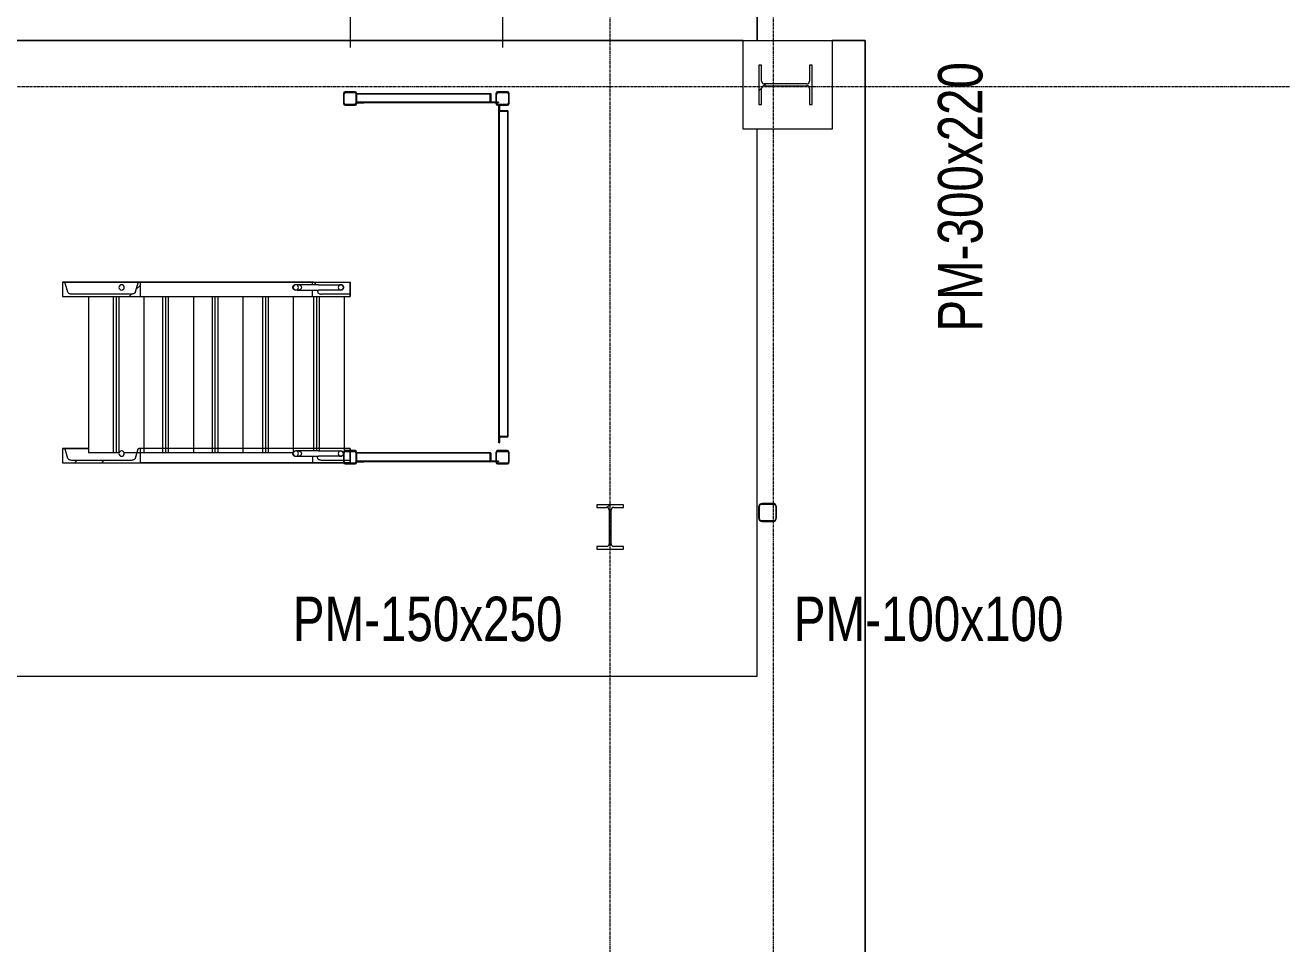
# Model space of a CAD drawing. Header units: centimetres. Extents: x -13763 to -5005, y -754 to 6606.
# Drawn here: x -12877 to -12170, y 5206 to 5723 of the extents above; entities that cross this region are included whole.
import ezdxf

# ---------------------------------------------------------------- set-up
doc = ezdxf.new("R2010")
doc.units = ezdxf.units.CM
doc.linetypes.add('_Overhead', pattern=[0.47625, 0.3175, -0.15875])
doc.linetypes.add('Grid Line', pattern=[2.2225, 1.27, -0.3175, 0.3175, -0.3175])
for name, color, linetype, lineweight in [('A-ANNO-DIMS', 7, 'Continuous', 9), ('A-ANNO-DIMS-125', 7, 'Continuous', 9), ('A-FLOR', 7, 'Continuous', 9), ('A-FLOR-HRAL', 7, 'Continuous', 9), ('S-BEAM', 7, 'Continuous', 9), ('S-COLS', 7, 'Continuous', 9), ('S-COLS-IDEN', 7, 'Continuous', 9), ('S-GRID', 7, 'Continuous', 9)]:
    doc.layers.add(name, color=color, linetype=linetype, lineweight=lineweight)
doc.styles.add('Century Gothic', font='GOTHIC.TTF', dxfattribs={"width": 0.8, "height": 25})
doc.styles.add('Century Gothic_1', font='GOTHIC.TTF', dxfattribs={"height": 18.75})
doc.dimstyles.new('FCA_N_Cotas_E100_1', dxfattribs={"dimscale": 30.48, "dimtxt": 19.578155, "dimasz": 0.615157, "dimexe": 0.82021, "dimexo": 0.82021, "dimgap": 0.04101, "dimtad": 1, "dimlfac": 0.01, "dimrnd": 0.01, "dimzin": 0, "dimdsep": 46, "dimtxsty": 'Century Gothic_1', "dimblk1": 'OBLIQUE', "dimblk2": 'OBLIQUE', "dimsah": 1, "dimcen": 0.09, "dimdle": 0.82021, "dimadec": 3, "dimazin": 2, "dimtfac": 1, "dimtdec": 4, "dimtix": 1, "dimtmove": 0, "dimatfit": 3, "dimfxl": 1, "dimtvp": 1, "dimtolj": 1, "dimtzin": 0, "dimarcsym": 2})
pattern_1 = [(45, (-2966.13, -732.49), (-31.4309, 31.4309), []), (45, (-2966.13, -684.864), (-31.4309, 31.4309), [])]

# ---------------------------------------------------------------- blocks, each defined once
blk = doc.blocks.new('UC-Perfil universal-Pilar - 300 x 220-1638454-N01 - Planta - Detalle planta 02')
at = {"layer": 'S-COLS'}
h = blk.add_hatch(dxfattribs=at)
h.set_pattern_fill('FP_7', color=256, style=0, pattern_type=2)
h.set_pattern_definition([(315, (-6421.92, -9483.37), (31.4309, 31.4309), []), (315, (-6374.295, -9483.37), (31.4309, 31.4309), [])])
h.paths.add_polyline_path([(-11, 15), (-11, 13.46), (-2.02, 13.46), (-0.94, 13.01), (-0.5, 11.94), (-0.5, -11.94), (-0.94, -13.01), (-2.02, -13.46), (-11, -13.46), (-11, -15), (11, -15), (11, -13.46), (2.01, -13.46), (0.94, -13.01), (0.49, -11.94), (0.49, 11.94), (0.94, 13.01), (2.01, 13.46), (11, 13.46), (11, 15)])
at = {"layer": 'S-COLS', "lineweight": 18}
for p, q in [((11, 15), (-11, 15)), ((-11, 15), (-11, 13.46)), ((11, 13.46), (11, 15)), ((-11, 13.46), (-2.02, 13.46)), ((-0.5, 11.94), (-0.5, -11.94)), ((0.49, -11.94), (0.49, 11.94)), ((2.01, 13.46), (11, 13.46)), ((-2.02, -13.46), (-11, -13.46)), ((-11, -13.46), (-11, -15)), ((11, -13.46), (2.01, -13.46)), ((11, -15), (11, -13.46)), ((-11, -15), (11, -15))]:
    blk.add_line(p, q, dxfattribs=at)
for centre, start, end in [((-2.02, 11.94), 0, 90), ((2.01, 11.94), 90, 180), ((-2.02, -11.94), 270, 0), ((2.01, -11.94), 180, 270)]:
    blk.add_arc(centre, 1.52, start, end, dxfattribs=at)
blk = doc.blocks.new('HSS Rectangular-Column - 100 x 100 mm-V13-N01 - Planta - Detalle planta 02')
at = {"layer": 'S-COLS', "lineweight": 18}
for p, q in [((-5, 3.095), (-5, -3.095)), ((-4.6, -3.6475), (-4.6, 3.6475)), ((-3.6475, 4.6), (3.6475, 4.6)), ((3.095, 5), (-3.095, 5)), ((4.6, 3.6475), (4.6, -3.6475)), ((5, -3.095), (5, 3.095)), ((3.6475, -4.6), (-3.6475, -4.6)), ((-3.095, -5), (3.095, -5))]:
    blk.add_line(p, q, dxfattribs=at)
for centre, radius, start, end in [((-3.095, 3.095), 1.905, 90, 180), ((-3.6475, 3.6475), 0.9525, 90, 180), ((3.095, 3.095), 1.905, 360, 90), ((3.6475, 3.6475), 0.9525, 0, 90), ((-3.095, -3.095), 1.905, 180, 270), ((-3.6475, -3.6475), 0.9525, 180, 270), ((3.095, -3.095), 1.905, 270, 360), ((3.6475, -3.6475), 0.9525, 270, 0)]:
    blk.add_arc(centre, radius, start, end, dxfattribs=at)
blk = doc.blocks.new('UC-Perfil universal-Pilar - 150 x 250-1747977-N01 - Planta - Detalle planta 02')
at = {"layer": 'S-COLS'}
h = blk.add_hatch(dxfattribs=at)
h.set_pattern_fill('FP_17', color=256, style=0, pattern_type=2)
h.set_pattern_definition([(225, (-9582.004, 6173.23), (31.4309, -31.4309), []), (225, (-9582.004, 6125.605), (31.4309, -31.4309), [])])
h.paths.add_polyline_path([(7.5, 12.5), (-7.5, 12.5), (-7.5, 10.96), (-2.02, 10.96), (-0.94, 10.51), (-0.5, 9.44), (-0.5, -9.44), (-0.94, -10.51), (-2.02, -10.96), (-7.5, -10.96), (-7.5, -12.5), (7.5, -12.5), (7.5, -10.96), (2.01, -10.96), (0.94, -10.51), (0.49, -9.44), (0.49, 9.44), (0.94, 10.51), (2.01, 10.96), (7.5, 10.96)])
at = {"layer": 'S-COLS', "lineweight": 18}
for p, q in [((7.5, 12.5), (-7.5, 12.5)), ((-7.5, 12.5), (-7.5, 10.96)), ((-7.5, 10.96), (-2.02, 10.96)), ((-0.5, 9.44), (-0.5, -9.44)), ((0.49, -9.44), (0.49, 9.44)), ((2.01, 10.96), (7.5, 10.96)), ((7.5, 10.96), (7.5, 12.5)), ((-2.02, -10.96), (-7.5, -10.96)), ((-7.5, -10.96), (-7.5, -12.5)), ((-7.5, -12.5), (7.5, -12.5)), ((7.5, -10.96), (2.01, -10.96)), ((7.5, -12.5), (7.5, -10.96))]:
    blk.add_line(p, q, dxfattribs=at)
for centre, start, end in [((-2.02, 9.44), 0, 90), ((2.01, 9.44), 90, 180), ((-2.02, -9.44), 270, 0), ((2.01, -9.44), 180, 270)]:
    blk.add_arc(centre, 1.52, start, end, dxfattribs=at)
blk = doc.blocks.new('HSS Rectangular-Column - 75 x 75-1752528-N01 - Planta - Detalle planta 02')
at = {"layer": 'S-COLS'}
h = blk.add_hatch(dxfattribs=at)
h.set_pattern_fill('FP_22', color=256, style=0, pattern_type=2)
h.set_pattern_definition([(45, (9728.286, -6414.243), (-31.4309, 31.4309), []), (45, (9728.286, -6366.62), (-31.4309, 31.4309), [])])
h.paths.add_polyline_path([(-2.8, -3.75), (2.8, -3.75), (3.47, -3.47), (3.75, -2.8), (3.75, 2.8), (3.47, 3.47), (2.8, 3.75), (-2.8, 3.75), (-3.47, 3.47), (-3.75, 2.76), (-3.75, -2.8), (-3.47, -3.47)])
h.paths.add_polyline_path([(2.4, -3.35), (-2.4, -3.35), (-3.07, -3.07), (-3.35, -2.4), (-3.35, 2.4), (-3.07, 3.07), (-2.4, 3.35), (2.4, 3.35), (3.07, 3.07), (3.35, 2.4), (3.35, -2.4), (3.07, -3.07)])
at = {"layer": 'S-COLS', "lineweight": 18}
for p, q in [((-3.75, 2.8), (-3.75, -2.8)), ((-3.35, -2.4), (-3.35, 2.4)), ((2.8, 3.75), (-2.8, 3.75)), ((-2.4, 3.35), (2.4, 3.35)), ((3.35, 2.4), (3.35, -1.72)), ((3.75, 2.76), (3.75, 2.8)), ((3.75, -1.41), (3.75, 2.56)), ((-2.8, -3.75), (2.8, -3.75)), ((2.4, -3.35), (-2.4, -3.35)), ((3.35, -1.86), (3.35, -2.02)), ((3.75, -1.57), (3.75, -1.41)), ((3.75, -1.72), (3.75, -1.57)), ((3.75, -2.36), (3.75, -2.14)), ((3.75, -2.8), (3.75, -2.36))]:
    blk.add_line(p, q, dxfattribs=at)
for centre, radius, start, end in [((-2.8, 2.8), 0.95, 90, 180), ((-2.4, 2.4), 0.952, 90, 180), ((2.4, 2.4), 0.953, 24.36683, 90), ((2.8, 2.8), 0.95, 360, 90), ((2.4, 2.4), 0.953, 0, 18.68433), ((-2.8, -2.8), 0.95, 180, 270), ((-2.4, -2.4), 0.953, 180, 270), ((2.4, -2.4), 0.952, 270, 0), ((2.8, -2.8), 0.95, 270, 360)]:
    blk.add_arc(centre, radius, start, end, dxfattribs=at)
blk = doc.blocks.new('HSS Rectangular-Column - 75 x 75-V19-N01 - Planta - Detalle planta 02')
at = {"layer": 'S-COLS', "lineweight": 18}
for p, q in [((-3.75, 2.8), (-3.75, -2.8)), ((-3.35, -2.3975), (-3.35, 2.3975)), ((2.8, 3.75), (-2.8, 3.75)), ((-2.3975, 3.35), (2.3975, 3.35)), ((3.35, 2.3975), (3.35, -2.3975)), ((3.75, -2.8), (3.75, 2.8)), ((-2.8, -3.75), (2.8, -3.75)), ((2.3975, -3.35), (-2.3975, -3.35))]:
    blk.add_line(p, q, dxfattribs=at)
for centre, radius, start, end in [((-2.8, 2.8), 0.95, 90, 180), ((-2.3975, 2.3975), 0.9525, 90, 180), ((2.3975, 2.3975), 0.9525, 0, 90), ((2.8, 2.8), 0.95, 360, 90), ((-2.8, -2.8), 0.95, 180, 270), ((-2.3975, -2.3975), 0.9525, 180, 270), ((2.3975, -2.3975), 0.9525, 270, 0), ((2.8, -2.8), 0.95, 270, 360)]:
    blk.add_arc(centre, radius, start, end, dxfattribs=at)
blk = doc.blocks.new('HSS Rectangular-Column - 75 x 75-V22-N01 - Planta - Detalle planta 02')
at = {"layer": 'S-COLS', "lineweight": 18}
for p, q in [((-3.75, 2.8), (-3.75, -2.8)), ((-3.35, -2.4), (-3.35, 2.4)), ((2.8, 3.75), (-2.8, 3.75)), ((-2.4, 3.35), (2.4, 3.35)), ((3.35, 2.4), (3.35, -1.88)), ((3.75, 2.51), (3.75, 2.8)), ((3.75, -1.57), (3.75, 2.4)), ((-2.8, -3.75), (2.8, -3.75)), ((2.4, -3.35), (-2.4, -3.35)), ((3.35, -2.03), (3.35, -2.19)), ((3.75, -1.73), (3.75, -1.57)), ((3.75, -1.89), (3.75, -1.74)), ((3.75, -2.52), (3.75, -2.3)), ((3.75, -2.8), (3.75, -2.52))]:
    blk.add_line(p, q, dxfattribs=at)
for centre, radius, start, end in [((-2.8, 2.8), 0.95, 90, 180), ((-2.4, 2.4), 0.952, 90, 180), ((2.4, 2.4), 0.953, 4.49915, 90), ((2.8, 2.8), 0.95, 360, 90), ((-2.8, -2.8), 0.95, 180, 270), ((-2.4, -2.4), 0.953, 180, 270), ((2.4, -2.4), 0.952, 270, 351.58897), ((2.8, -2.8), 0.95, 270, 360)]:
    blk.add_arc(centre, radius, start, end, dxfattribs=at)
blk = doc.blocks.new('HSS Rectangular-Column - 75 x 75-V23-N01 - Planta - Detalle planta 02')
at = {"layer": 'S-COLS', "lineweight": 18}
for p, q in [((-3.75, 2.8), (-3.75, -2.8)), ((-3.35, -2.3975), (-3.35, 2.3975)), ((2.8, 3.75), (-2.8, 3.75)), ((-2.3975, 3.35), (2.3975, 3.35)), ((3.35, 2.3975), (3.35, -2.3975)), ((3.75, -2.8), (3.75, 2.8)), ((-2.8, -3.75), (2.8, -3.75)), ((2.3975, -3.35), (-2.3975, -3.35))]:
    blk.add_line(p, q, dxfattribs=at)
for centre, radius, start, end in [((-2.8, 2.8), 0.95, 90, 180), ((-2.3975, 2.3975), 0.9525, 90, 180), ((2.3975, 2.3975), 0.9525, 0, 90), ((2.8, 2.8), 0.95, 360, 90), ((-2.8, -2.8), 0.95, 180, 270), ((-2.3975, -2.3975), 0.9525, 180, 270), ((2.3975, -2.3975), 0.9525, 270, 0), ((2.8, -2.8), 0.95, 270, 360)]:
    blk.add_arc(centre, radius, start, end, dxfattribs=at)
blk = doc.blocks.new('M_L Equal Angles - L51X51X3_2-1754338-N01 - Planta - Detalle planta 02')
at = {"layer": 'S-BEAM', "color": 253, "true_color": 0xaaaaaa}
for p, q in [((-12691.12, 5684.47), (-12691.26, 5684.47)), ((-12691.26, 5684.47), (-12691.26, 5679.39)), ((-12615.42, 5684.47), (-12691.12, 5684.47)), ((-12691.12, 5684.47), (-12615.56, 5684.47)), ((-12690.97, 5680.35), (-12690.97, 5684.32)), ((-12615.56, 5684.47), (-12615.42, 5684.47)), ((-12615.56, 5680.18), (-12615.56, 5684.32)), ((-12615.28, 5684.32), (-12615.28, 5680.35)), ((-12691.26, 5679.39), (-12686.69, 5679.39)), ((-12615.56, 5679.39), (-12691.26, 5679.39)), ((-12686.84, 5679.71), (-12690.4, 5679.71)), ((-12612.39, 5679.71), (-12686.84, 5679.71)), ((-12686.69, 5679.39), (-12686.69, 5679.55)), ((-12612.39, 5679.39), (-12686.69, 5679.39)), ((-12615.56, 5680.03), (-12615.56, 5680.18)), ((-12615.56, 5679.39), (-12615.56, 5679.55)), ((-12612.39, 5679.39), (-12615.56, 5679.39)), ((-12614.71, 5679.71), (-12612.39, 5679.71)), ((-12611.14, 5679.71), (-12611.99, 5679.71)), ((-12611.99, 5679.71), (-12611.14, 5679.71)), ((-12611, 5679.39), (-12611.99, 5679.39)), ((-12611, 5679.39), (-12611.99, 5679.39)), ((-12611, 5679.55), (-12611, 5679.39))]:
    blk.add_line(p, q, dxfattribs=at)
for centre, major_axis, start_param, end_param in [((-12691.12, 5684.32), (0, 0.159), 4.712389, 6.283185), ((-12615.42, 5684.32), (0, 0.159), 4.712389, 6.283185), ((-12690.4, 5680.35), (0, 0.635), 1.570796, 3.141593), ((-12686.84, 5679.55), (0, 0.159), 4.712389, 6.283185), ((-12614.71, 5680.35), (0, 0.635), 1.570796, 3.141593), ((-12611.14, 5679.55), (0, 0.159), 4.712389, 6.283185)]:
    blk.add_ellipse(centre, major_axis=major_axis, ratio=0.898794, start_param=start_param, end_param=end_param, dxfattribs=at)
blk = doc.blocks.new('M_L Equal Angles - L51X51X3_2-V24-N01 - Planta - Detalle planta 02')
at = {"layer": 'S-BEAM', "color": 253, "true_color": 0xaaaaaa}
for p, q in [((-12691.12, 5482.46), (-12691.26, 5482.46)), ((-12691.26, 5482.46), (-12691.26, 5477.38)), ((-12615.42, 5482.46), (-12691.12, 5482.46)), ((-12691.12, 5482.46), (-12615.56, 5482.46)), ((-12690.97, 5478.33), (-12690.97, 5482.3)), ((-12615.56, 5482.46), (-12615.42, 5482.46)), ((-12615.56, 5478.17), (-12615.56, 5482.3)), ((-12615.56, 5478.02), (-12615.56, 5478.17)), ((-12615.28, 5482.3), (-12615.28, 5478.33)), ((-12691.26, 5477.38), (-12686.69, 5477.38)), ((-12615.56, 5477.38), (-12691.26, 5477.38)), ((-12686.84, 5477.7), (-12690.4, 5477.7)), ((-12612.39, 5477.7), (-12686.84, 5477.7)), ((-12686.69, 5477.38), (-12686.69, 5477.54)), ((-12612.37, 5477.38), (-12686.69, 5477.38)), ((-12615.56, 5477.38), (-12615.56, 5477.54)), ((-12612.37, 5477.38), (-12615.56, 5477.38)), ((-12614.71, 5477.7), (-12612.39, 5477.7)), ((-12611.14, 5477.7), (-12611.99, 5477.7)), ((-12611.99, 5477.7), (-12611.14, 5477.7)), ((-12611, 5477.38), (-12611.94, 5477.38)), ((-12611, 5477.38), (-12611.94, 5477.38)), ((-12611, 5477.54), (-12611, 5477.38))]:
    blk.add_line(p, q, dxfattribs=at)
for centre, major_axis, start_param, end_param in [((-12691.12, 5482.3), (0, 0.159), 4.712389, 6.283185), ((-12690.4, 5478.33), (0, 0.635), 1.570796, 3.141593), ((-12615.42, 5482.3), (0, 0.159), 4.712389, 6.283185), ((-12614.71, 5478.33), (0, 0.635), 1.570796, 3.141593), ((-12686.84, 5477.54), (0, 0.159), 4.712389, 6.283185), ((-12611.14, 5477.54), (0, 0.159), 4.712389, 6.283185)]:
    blk.add_ellipse(centre, major_axis=major_axis, ratio=0.898794, start_param=start_param, end_param=end_param, dxfattribs=at)
blk = doc.blocks.new('M_L Equal Angles - L51X51X3_2-1755251-N01 - Planta - Detalle planta 02')
at = {"layer": 'S-BEAM', "color": 253, "true_color": 0xaaaaaa}
for p, q in [((-12610.7, 5674.78), (-12610.7, 5671.41)), ((-12605.62, 5674.78), (-12610.7, 5674.78)), ((-12610.7, 5586.96), (-12610.7, 5674.78)), ((-12610.7, 5671.41), (-12610.54, 5671.41)), ((-12610.7, 5583.13), (-12610.7, 5671.41)), ((-12610.38, 5671.51), (-12610.38, 5674.15)), ((-12610.38, 5582.65), (-12610.38, 5671.51)), ((-12609.75, 5674.57), (-12605.78, 5674.57)), ((-12605.62, 5674.68), (-12605.62, 5674.78)), ((-12605.62, 5582.65), (-12605.62, 5674.68)), ((-12605.62, 5674.58), (-12605.62, 5583.25)), ((-12610.7, 5491.48), (-12610.7, 5586.96)), ((-12610.7, 5491.48), (-12610.7, 5583.13)), ((-12610.38, 5579.67), (-12610.38, 5582.65)), ((-12610.38, 5492.12), (-12610.38, 5579.67)), ((-12605.62, 5583.25), (-12605.62, 5491.59)), ((-12605.62, 5491.59), (-12605.62, 5582.65)), ((-12610.7, 5491.48), (-12610.54, 5491.48)), ((-12610.7, 5488.11), (-12610.7, 5491.48)), ((-12610.7, 5488.11), (-12610.7, 5491.48)), ((-12610.54, 5488.11), (-12610.7, 5488.11)), ((-12610.38, 5491.55), (-12610.38, 5492.12)), ((-12610.38, 5488.22), (-12610.38, 5491.48)), ((-12610.38, 5490.85), (-12610.38, 5488.22)), ((-12610.07, 5491.48), (-12609.91, 5491.48)), ((-12609.91, 5491.48), (-12605.78, 5491.48)), ((-12605.78, 5491.27), (-12609.75, 5491.27)), ((-12605.62, 5491.38), (-12605.62, 5491.59)), ((-12605.62, 5491.48), (-12605.62, 5491.38))]:
    blk.add_line(p, q, dxfattribs=at)
for centre, major_axis, start_param, end_param in [((-12610.54, 5671.51), (0.159, 0), 4.712389, 6.283185), ((-12609.75, 5674.15), (0.635, 0), 1.570796, 3.141593), ((-12605.78, 5674.68), (0.159, 0), 4.712389, 6.283185), ((-12610.54, 5488.22), (0.159, 0), 4.712389, 6.283185), ((-12609.75, 5490.85), (0.635, 0), 1.570796, 3.141593), ((-12605.78, 5491.38), (0.159, 0), 4.712389, 6.283185)]:
    blk.add_ellipse(centre, major_axis=major_axis, ratio=0.664087, start_param=start_param, end_param=end_param, dxfattribs=at)
blk = doc.blocks.new('M_L Equal Angles - L51X51X3_2-1755276-N01 - Planta - Detalle planta 02')
at = {"layer": 'S-BEAM', "color": 253, "true_color": 0xaaaaaa}
for p, q in [((-12610.7, 5674.78), (-12610.7, 5678)), ((-12610.7, 5674.78), (-12610.7, 5678)), ((-12610.38, 5674.78), (-12610.38, 5678)), ((-12610.38, 5678), (-12610.38, 5675.41)), ((-12610.54, 5674.78), (-12610.7, 5674.78)), ((-12610.7, 5579.31), (-12610.7, 5674.78)), ((-12610.7, 5583.13), (-12610.7, 5674.78)), ((-12610.38, 5674.15), (-12610.38, 5674.58)), ((-12610.38, 5586.6), (-12610.38, 5674.15)), ((-12609.91, 5674.78), (-12610.07, 5674.78)), ((-12605.78, 5674.78), (-12609.91, 5674.78)), ((-12609.75, 5674.99), (-12605.78, 5674.99)), ((-12605.62, 5674.68), (-12605.62, 5674.89)), ((-12605.62, 5674.89), (-12605.62, 5674.78)), ((-12605.62, 5583.61), (-12605.62, 5674.58)), ((-12605.62, 5674.58), (-12605.62, 5583.01)), ((-12610.38, 5583.61), (-12610.38, 5586.6)), ((-12610.7, 5494.86), (-12610.7, 5583.13)), ((-12610.7, 5491.48), (-12610.7, 5579.31)), ((-12610.38, 5494.75), (-12610.38, 5583.61)), ((-12605.62, 5491.59), (-12605.62, 5583.61)), ((-12605.62, 5583.01), (-12605.62, 5491.59)), ((-12610.54, 5494.86), (-12610.7, 5494.86)), ((-12610.7, 5494.86), (-12610.7, 5491.48)), ((-12610.38, 5492.12), (-12610.38, 5494.75)), ((-12610.7, 5491.48), (-12605.62, 5491.48)), ((-12605.78, 5491.7), (-12609.75, 5491.7)), ((-12605.62, 5491.48), (-12605.62, 5491.59))]:
    blk.add_line(p, q, dxfattribs=at)
for centre, major_axis, start_param, end_param in [((-12609.75, 5675.41), (0.635, 0), 3.141593, 4.712389), ((-12605.78, 5674.89), (0.159, 0), 0, 1.570796), ((-12610.54, 5494.75), (0.159, 0), 0, 1.570796), ((-12609.75, 5492.12), (0.635, 0), 3.141593, 4.712389), ((-12605.78, 5491.59), (0.159, 0), 0, 1.570796)]:
    blk.add_ellipse(centre, major_axis=major_axis, ratio=0.664087, start_param=start_param, end_param=end_param, dxfattribs=at)
blk = doc.blocks.new('Railings 13 - Railings 6-1759761-N01 - Planta - Detalle planta 02')
at = {"layer": 'A-FLOR-HRAL', "color": 8, "true_color": 0x808080}
for p, q in [((-12735.72, 5681.75), (-12747.74, 5681.75)), ((-12747.74, 5678.75), (-12735.72, 5678.75))]:
    blk.add_line(p, q, dxfattribs=at)
at = {"layer": 'A-FLOR-HRAL', "lineweight": 18, "flags": 128}
for points in [[(-12745.13, 5680.25), (-12745.18, 5680.55), (-12745.33, 5680.83), (-12745.57, 5681.09), (-12745.89, 5681.31), (-12746.29, 5681.5), (-12746.74, 5681.64), (-12747.23, 5681.73), (-12747.74, 5681.75), (-12748.25, 5681.73), (-12748.74, 5681.64), (-12749.19, 5681.5), (-12749.59, 5681.31), (-12749.91, 5681.09), (-12750.15, 5680.83), (-12750.3, 5680.55), (-12750.35, 5680.25)], [(-12750.35, 5680.25), (-12750.3, 5679.96), (-12750.15, 5679.68), (-12749.91, 5679.42), (-12749.59, 5679.19), (-12749.19, 5679.01), (-12748.74, 5678.87), (-12748.25, 5678.78), (-12747.74, 5678.75), (-12747.23, 5678.78), (-12746.74, 5678.87), (-12746.29, 5679.01), (-12745.89, 5679.19), (-12745.57, 5679.42), (-12745.33, 5679.68), (-12745.18, 5679.96), (-12745.13, 5680.25)]]:
    blk.add_lwpolyline(points, dxfattribs=at)
at = {"layer": 'A-FLOR-HRAL', "color": 8, "true_color": 0x808080, "flags": 128}
for points in [[(-12735.72, 5681.75), (-12735.45, 5681.75), (-12735.18, 5681.75), (-12734.9, 5681.75), (-12734.62, 5681.75), (-12734.32, 5681.75), (-12734.03, 5681.75), (-12733.73, 5681.75), (-12733.42, 5681.75), (-12733.12, 5681.75), (-12732.8, 5681.75), (-12732.49, 5681.75), (-12732.17, 5681.75), (-12731.86, 5681.75), (-12731.54, 5681.75), (-12731.22, 5681.75), (-12730.9, 5681.75), (-12730.58, 5681.75), (-12730.26, 5681.75), (-12729.94, 5681.75), (-12729.63, 5681.75), (-12729.31, 5681.75), (-12729, 5681.75), (-12728.7, 5681.75), (-12728.39, 5681.75), (-12728.09, 5681.75), (-12727.8, 5681.75), (-12727.51, 5681.75), (-12727.23, 5681.75), (-12726.95, 5681.75), (-12726.68, 5681.75), (-12726.42, 5681.75), (-12726.17, 5681.75), (-12725.92, 5681.75), (-12725.68, 5681.75), (-12725.45, 5681.75), (-12725.23, 5681.75), (-12725.02, 5681.75), (-12724.81, 5681.75), (-12724.62, 5681.75), (-12724.44, 5681.75), (-12724.27, 5681.75), (-12724.11, 5681.75), (-12723.96, 5681.75), (-12723.83, 5681.75), (-12723.7, 5681.75), (-12723.59, 5681.75), (-12723.48, 5681.75), (-12723.4, 5681.75), (-12723.32, 5681.75), (-12723.25, 5681.75), (-12723.2, 5681.75), (-12723.16, 5681.75), (-12723.14, 5681.75), (-12723.12, 5681.75), (-12723.12, 5681.75)], [(-12723.12, 5678.75), (-12723.13, 5678.75), (-12723.15, 5678.75), (-12723.18, 5678.75), (-12723.22, 5678.75), (-12723.28, 5678.75), (-12723.35, 5678.75), (-12723.43, 5678.75), (-12723.53, 5678.75), (-12723.63, 5678.75), (-12723.75, 5678.75), (-12723.88, 5678.75), (-12724.02, 5678.75), (-12724.18, 5678.75), (-12724.34, 5678.75), (-12724.52, 5678.75), (-12724.7, 5678.75), (-12724.9, 5678.75), (-12725.11, 5678.75), (-12725.32, 5678.75), (-12725.55, 5678.75), (-12725.78, 5678.75), (-12726.02, 5678.75), (-12726.27, 5678.75), (-12726.53, 5678.75), (-12726.8, 5678.75), (-12727.07, 5678.75), (-12727.35, 5678.75), (-12727.63, 5678.75), (-12727.93, 5678.75), (-12728.22, 5678.75), (-12728.52, 5678.75), (-12728.83, 5678.75), (-12729.14, 5678.75), (-12729.45, 5678.75), (-12729.76, 5678.75), (-12730.08, 5678.75), (-12730.4, 5678.75), (-12730.71, 5678.75), (-12731.03, 5678.75), (-12731.35, 5678.75), (-12731.67, 5678.75), (-12731.99, 5678.75), (-12732.31, 5678.75), (-12732.63, 5678.75), (-12732.94, 5678.75), (-12733.25, 5678.75), (-12733.55, 5678.75), (-12733.86, 5678.75), (-12734.16, 5678.75), (-12734.45, 5678.75), (-12734.74, 5678.75), (-12735.02, 5678.75), (-12735.3, 5678.75), (-12735.57, 5678.75), (-12735.72, 5678.75)], [(-12723.12, 5681.75), (-12723.06, 5681.75), (-12723, 5681.75), (-12722.94, 5681.74), (-12722.88, 5681.74), (-12722.82, 5681.72), (-12722.76, 5681.71), (-12722.71, 5681.7), (-12722.65, 5681.68), (-12722.59, 5681.66), (-12722.54, 5681.64), (-12722.48, 5681.61), (-12722.43, 5681.58), (-12722.38, 5681.56), (-12722.32, 5681.53), (-12722.27, 5681.49), (-12722.22, 5681.46), (-12722.18, 5681.42), (-12722.13, 5681.38), (-12722.09, 5681.34), (-12722.04, 5681.3), (-12722, 5681.26), (-12721.96, 5681.21), (-12721.93, 5681.16), (-12721.89, 5681.11), (-12721.86, 5681.06), (-12721.83, 5681.01), (-12721.8, 5680.96), (-12721.77, 5680.91), (-12721.75, 5680.85), (-12721.72, 5680.8), (-12721.7, 5680.74), (-12721.68, 5680.68), (-12721.67, 5680.63), (-12721.65, 5680.57), (-12721.64, 5680.51), (-12721.63, 5680.45), (-12721.63, 5680.39), (-12721.62, 5680.33), (-12721.62, 5680.27), (-12721.62, 5680.25)], [(-12721.62, 5680.25), (-12721.62, 5680.19), (-12721.63, 5680.13), (-12721.63, 5680.07), (-12721.64, 5680.02), (-12721.65, 5679.96), (-12721.66, 5679.9), (-12721.68, 5679.84), (-12721.7, 5679.78), (-12721.72, 5679.73), (-12721.74, 5679.67), (-12721.76, 5679.62), (-12721.79, 5679.56), (-12721.82, 5679.51), (-12721.85, 5679.46), (-12721.88, 5679.41), (-12721.92, 5679.36), (-12721.95, 5679.31), (-12721.99, 5679.27), (-12722.03, 5679.22), (-12722.08, 5679.18), (-12722.12, 5679.14), (-12722.16, 5679.1), (-12722.21, 5679.06), (-12722.26, 5679.03), (-12722.31, 5678.99), (-12722.36, 5678.96), (-12722.41, 5678.93), (-12722.47, 5678.9), (-12722.52, 5678.88), (-12722.58, 5678.86), (-12722.63, 5678.84), (-12722.69, 5678.82), (-12722.75, 5678.8), (-12722.81, 5678.79), (-12722.87, 5678.78), (-12722.92, 5678.77), (-12722.98, 5678.76), (-12723.04, 5678.76), (-12723.1, 5678.75), (-12723.12, 5678.75)]]:
    blk.add_lwpolyline(points, dxfattribs=at)
at = {"layer": 'A-FLOR-HRAL', "lineweight": 18}
for centre, start, end in [((-12846.45, 5680.25), 0, 180), ((-12846.45, 5680.25), 180, 0), ((-12748.44, 5680.25), 0, 180), ((-12748.44, 5680.25), 180, 0), ((-12723.12, 5680.25), 0, 180), ((-12723.12, 5680.25), 180, 0)]:
    blk.add_arc(centre, 1.5, start, end, dxfattribs=at)
blk = doc.blocks.new('Railings 15 - Railings 6-1760135-N01 - Planta - Detalle planta 02')
at = {"layer": 'A-FLOR-HRAL', "color": 8, "true_color": 0x808080}
for p, q in [((-12735.72, 5681.75), (-12747.74, 5681.75)), ((-12747.74, 5678.75), (-12735.72, 5678.75))]:
    blk.add_line(p, q, dxfattribs=at)
at = {"layer": 'A-FLOR-HRAL', "lineweight": 18, "flags": 128}
for points in [[(-12745.13, 5680.25), (-12745.18, 5680.55), (-12745.33, 5680.83), (-12745.57, 5681.09), (-12745.89, 5681.31), (-12746.29, 5681.5), (-12746.74, 5681.64), (-12747.23, 5681.73), (-12747.74, 5681.75), (-12748.25, 5681.73), (-12748.74, 5681.64), (-12749.19, 5681.5), (-12749.59, 5681.31), (-12749.91, 5681.09), (-12750.15, 5680.83), (-12750.3, 5680.55), (-12750.35, 5680.25)], [(-12750.35, 5680.25), (-12750.3, 5679.96), (-12750.15, 5679.68), (-12749.91, 5679.42), (-12749.59, 5679.19), (-12749.19, 5679.01), (-12748.74, 5678.87), (-12748.25, 5678.78), (-12747.74, 5678.75), (-12747.23, 5678.78), (-12746.74, 5678.87), (-12746.29, 5679.01), (-12745.89, 5679.19), (-12745.57, 5679.42), (-12745.33, 5679.68), (-12745.18, 5679.96), (-12745.13, 5680.25)]]:
    blk.add_lwpolyline(points, dxfattribs=at)
at = {"layer": 'A-FLOR-HRAL', "color": 8, "true_color": 0x808080, "flags": 128}
for points in [[(-12735.72, 5681.75), (-12735.45, 5681.75), (-12735.18, 5681.75), (-12734.9, 5681.75), (-12734.62, 5681.75), (-12734.32, 5681.75), (-12734.03, 5681.75), (-12733.73, 5681.75), (-12733.42, 5681.75), (-12733.12, 5681.75), (-12732.8, 5681.75), (-12732.49, 5681.75), (-12732.17, 5681.75), (-12731.86, 5681.75), (-12731.54, 5681.75), (-12731.22, 5681.75), (-12730.9, 5681.75), (-12730.58, 5681.75), (-12730.26, 5681.75), (-12729.94, 5681.75), (-12729.63, 5681.75), (-12729.31, 5681.75), (-12729, 5681.75), (-12728.7, 5681.75), (-12728.39, 5681.75), (-12728.09, 5681.75), (-12727.8, 5681.75), (-12727.51, 5681.75), (-12727.23, 5681.75), (-12726.95, 5681.75), (-12726.68, 5681.75), (-12726.42, 5681.75), (-12726.17, 5681.75), (-12725.92, 5681.75), (-12725.68, 5681.75), (-12725.45, 5681.75), (-12725.23, 5681.75), (-12725.02, 5681.75), (-12724.81, 5681.75), (-12724.62, 5681.75), (-12724.44, 5681.75), (-12724.27, 5681.75), (-12724.11, 5681.75), (-12723.96, 5681.75), (-12723.83, 5681.75), (-12723.7, 5681.75), (-12723.59, 5681.75), (-12723.48, 5681.75), (-12723.4, 5681.75), (-12723.32, 5681.75), (-12723.25, 5681.75), (-12723.2, 5681.75), (-12723.16, 5681.75), (-12723.14, 5681.75), (-12723.12, 5681.75), (-12723.12, 5681.75)], [(-12723.12, 5678.75), (-12723.13, 5678.75), (-12723.15, 5678.75), (-12723.18, 5678.75), (-12723.22, 5678.75), (-12723.28, 5678.75), (-12723.35, 5678.75), (-12723.43, 5678.75), (-12723.53, 5678.75), (-12723.63, 5678.75), (-12723.75, 5678.75), (-12723.88, 5678.75), (-12724.02, 5678.75), (-12724.18, 5678.75), (-12724.34, 5678.75), (-12724.52, 5678.75), (-12724.7, 5678.75), (-12724.9, 5678.75), (-12725.11, 5678.75), (-12725.32, 5678.75), (-12725.55, 5678.75), (-12725.78, 5678.75), (-12726.02, 5678.75), (-12726.27, 5678.75), (-12726.53, 5678.75), (-12726.8, 5678.75), (-12727.07, 5678.75), (-12727.35, 5678.75), (-12727.63, 5678.75), (-12727.93, 5678.75), (-12728.22, 5678.75), (-12728.52, 5678.75), (-12728.83, 5678.75), (-12729.14, 5678.75), (-12729.45, 5678.75), (-12729.76, 5678.75), (-12730.08, 5678.75), (-12730.4, 5678.75), (-12730.71, 5678.75), (-12731.03, 5678.75), (-12731.35, 5678.75), (-12731.67, 5678.75), (-12731.99, 5678.75), (-12732.31, 5678.75), (-12732.63, 5678.75), (-12732.94, 5678.75), (-12733.25, 5678.75), (-12733.55, 5678.75), (-12733.86, 5678.75), (-12734.16, 5678.75), (-12734.45, 5678.75), (-12734.74, 5678.75), (-12735.02, 5678.75), (-12735.3, 5678.75), (-12735.57, 5678.75), (-12735.72, 5678.75)], [(-12723.12, 5681.75), (-12723.06, 5681.75), (-12723, 5681.75), (-12722.94, 5681.74), (-12722.88, 5681.74), (-12722.82, 5681.72), (-12722.76, 5681.71), (-12722.71, 5681.7), (-12722.65, 5681.68), (-12722.59, 5681.66), (-12722.54, 5681.64), (-12722.48, 5681.61), (-12722.43, 5681.58), (-12722.38, 5681.56), (-12722.32, 5681.53), (-12722.27, 5681.49), (-12722.22, 5681.46), (-12722.18, 5681.42), (-12722.13, 5681.38), (-12722.09, 5681.34), (-12722.04, 5681.3), (-12722, 5681.26), (-12721.96, 5681.21), (-12721.93, 5681.16), (-12721.89, 5681.11), (-12721.86, 5681.06), (-12721.83, 5681.01), (-12721.8, 5680.96), (-12721.77, 5680.91), (-12721.75, 5680.85), (-12721.72, 5680.8), (-12721.7, 5680.74), (-12721.68, 5680.68), (-12721.67, 5680.63), (-12721.65, 5680.57)], [(-12721.65, 5679.96), (-12721.66, 5679.9), (-12721.68, 5679.84), (-12721.7, 5679.78), (-12721.72, 5679.73), (-12721.74, 5679.67), (-12721.76, 5679.62), (-12721.79, 5679.56), (-12721.82, 5679.51), (-12721.85, 5679.46), (-12721.88, 5679.41), (-12721.92, 5679.36), (-12721.95, 5679.31), (-12721.99, 5679.27), (-12722.03, 5679.22), (-12722.08, 5679.18), (-12722.12, 5679.14), (-12722.16, 5679.1), (-12722.21, 5679.06), (-12722.26, 5679.03), (-12722.31, 5678.99), (-12722.36, 5678.96), (-12722.41, 5678.93), (-12722.47, 5678.9), (-12722.52, 5678.88), (-12722.58, 5678.86), (-12722.63, 5678.84), (-12722.69, 5678.82), (-12722.75, 5678.8), (-12722.81, 5678.79), (-12722.87, 5678.78), (-12722.92, 5678.77), (-12722.98, 5678.76), (-12723.04, 5678.76), (-12723.1, 5678.75), (-12723.12, 5678.75)]]:
    blk.add_lwpolyline(points, dxfattribs=at)
at = {"layer": 'A-FLOR-HRAL', "lineweight": 18}
for centre, start, end in [((-12846.45, 5680.25), 0, 180), ((-12846.45, 5680.25), 180, 0), ((-12748.44, 5680.25), 0, 180), ((-12748.44, 5680.25), 180, 0), ((-12723.12, 5680.25), 2.92909, 180), ((-12723.12, 5680.25), 180, 357.07091)]:
    blk.add_arc(centre, 1.5, start, end, dxfattribs=at)
blk = doc.blocks.new('Railings 16 - Railings 16-1761425-N01 - Planta - Detalle planta 02')
at = {"layer": 'A-FLOR-HRAL', "color": 8, "true_color": 0x808080}
for p, q in [((-12841.52, 5570.46), (-12827.44, 5570.46)), ((-12841.52, 5570.39), (-12841.52, 5482.42)), ((-12827.44, 5570.46), (-12825.84, 5570.46)), ((-12827.44, 5482.42), (-12827.44, 5570.39)), ((-12825.84, 5570.46), (-12824.24, 5570.46)), ((-12825.84, 5482.42), (-12825.84, 5570.39)), ((-12824.24, 5570.46), (-12812.63, 5570.46)), ((-12824.24, 5482.56), (-12824.24, 5570.39)), ((-12812.38, 5570.46), (-12810.16, 5570.46)), ((-12810.16, 5570.46), (-12799.68, 5570.46)), ((-12810.16, 5484.94), (-12810.16, 5570.39)), ((-12799.68, 5570.46), (-12798.08, 5570.46)), ((-12799.68, 5484.94), (-12799.68, 5570.39)), ((-12798.08, 5570.46), (-12796.47, 5570.46)), ((-12798.08, 5484.94), (-12798.08, 5570.39)), ((-12796.47, 5570.46), (-12782.39, 5570.46)), ((-12796.47, 5484.94), (-12796.47, 5570.39)), ((-12782.39, 5570.46), (-12771.89, 5570.46)), ((-12782.39, 5484.94), (-12782.39, 5570.39)), ((-12771.89, 5570.46), (-12770.29, 5570.46)), ((-12771.89, 5484.94), (-12771.89, 5570.39)), ((-12770.29, 5570.46), (-12768.69, 5570.46)), ((-12770.29, 5484.94), (-12770.29, 5570.39)), ((-12768.69, 5570.46), (-12754.61, 5570.46)), ((-12768.69, 5484.94), (-12768.69, 5570.39)), ((-12754.61, 5570.46), (-12743.47, 5570.46)), ((-12754.61, 5484.94), (-12754.61, 5570.39)), ((-12743.47, 5570.46), (-12741.87, 5570.46)), ((-12743.47, 5484.94), (-12743.47, 5570.39)), ((-12741.87, 5570.46), (-12740.27, 5570.46)), ((-12741.87, 5484.94), (-12741.87, 5570.39)), ((-12740.27, 5570.46), (-12726.19, 5570.46)), ((-12740.27, 5484.94), (-12740.27, 5570.39)), ((-12726.19, 5570.46), (-12714.76, 5570.46)), ((-12726.19, 5484.94), (-12726.19, 5570.39)), ((-12714.76, 5570.46), (-12713.16, 5570.46)), ((-12714.76, 5484.94), (-12714.76, 5570.39)), ((-12713.16, 5570.46), (-12711.56, 5570.46)), ((-12713.16, 5484.94), (-12713.16, 5570.39)), ((-12711.56, 5570.46), (-12697.48, 5570.46)), ((-12711.56, 5484.94), (-12711.56, 5570.39)), ((-12697.48, 5484.94), (-12697.48, 5570.39)), ((-12827.44, 5482.42), (-12841.52, 5482.42)), ((-12825.84, 5482.42), (-12827.44, 5482.42)), ((-12824.3, 5482.42), (-12825.84, 5482.42)), ((-12814.35, 5482.42), (-12821.64, 5482.42)), ((-12812.38, 5482.42), (-12814.35, 5482.42)), ((-12810.16, 5482.42), (-12812.38, 5482.42)), ((-12810.16, 5482.42), (-12810.16, 5484.94)), ((-12799.68, 5482.42), (-12810.16, 5482.42)), ((-12799.68, 5482.42), (-12799.68, 5484.94)), ((-12798.08, 5482.42), (-12799.68, 5482.42)), ((-12798.08, 5482.42), (-12798.08, 5484.94)), ((-12796.47, 5482.42), (-12798.08, 5482.42)), ((-12796.47, 5482.42), (-12796.47, 5484.94)), ((-12782.39, 5482.42), (-12796.47, 5482.42)), ((-12782.39, 5482.42), (-12782.39, 5484.94)), ((-12771.89, 5482.42), (-12782.39, 5482.42)), ((-12771.89, 5482.42), (-12771.89, 5484.94)), ((-12770.29, 5482.42), (-12771.89, 5482.42)), ((-12770.29, 5482.42), (-12770.29, 5484.94)), ((-12768.69, 5482.42), (-12770.29, 5482.42)), ((-12768.69, 5482.42), (-12768.69, 5484.94)), ((-12754.61, 5482.42), (-12768.69, 5482.42)), ((-12754.61, 5482.42), (-12754.61, 5484.94)), ((-12743.47, 5482.42), (-12754.61, 5482.42)), ((-12743.47, 5482.42), (-12743.47, 5484.94)), ((-12741.87, 5482.42), (-12743.47, 5482.42)), ((-12741.87, 5482.42), (-12741.87, 5484.94)), ((-12740.27, 5482.42), (-12741.87, 5482.42)), ((-12740.27, 5482.42), (-12740.27, 5484.94)), ((-12726.75, 5482.42), (-12740.27, 5482.42)), ((-12726.19, 5483.01), (-12726.19, 5484.94)), ((-12714.76, 5483.5), (-12714.76, 5484.94)), ((-12713.16, 5483.5), (-12713.16, 5484.94)), ((-12711.56, 5483.5), (-12711.56, 5484.94)), ((-12697.48, 5482.42), (-12697.72, 5482.42)), ((-12697.48, 5483.55), (-12697.48, 5484.94)), ((-12697.48, 5482.42), (-12697.48, 5483))]:
    blk.add_line(p, q, dxfattribs=at)
blk = doc.blocks.new('DIMBLOCK29-N01 - Planta - Detalle planta 02')
at = {"layer": 'A-ANNO-DIMS-125'}
for p, q in [((-12954.58, 5768.3), (-12954.58, 5793.3)), ((-12694.42, 5768.3), (-12694.42, 5793.3)), ((-12954.58, 5768.3), (-12694.42, 5768.3)), ((-12954.58, 5768.3), (-12954.58, 5710.5)), ((-12694.42, 5768.3), (-12694.42, 5710.5))]:
    blk.add_line(p, q, dxfattribs=at)
at = {"layer": 'A-ANNO-DIMS-125', "lineweight": 35}
for p, q in [((-12954.58, 5768.3), (-12945.21, 5777.68)), ((-12694.42, 5768.3), (-12685.04, 5777.68)), ((-12954.58, 5768.3), (-12963.96, 5758.93)), ((-12694.42, 5768.3), (-12703.79, 5758.93))]:
    blk.add_line(p, q, dxfattribs=at)
at = {"layer": 'A-ANNO-DIMS-125', "color": 0, "insert": (-12849.98, 5793.58), "char_height": 18.75, "width": 61.1584, "attachment_point": 1, "line_spacing_factor": 0.984502, "style": 'Century Gothic_1'}
blk.add_mtext('2.60', dxfattribs=at)
blk = doc.blocks.new('_Oblique')
at = {"color": 0, "linetype": 'ByBlock', "lineweight": -2}
blk.add_line((-0.5, -0.5), (0.5, 0.5), dxfattribs=at)
blk = doc.blocks.new('DIMBLOCK30-N01 - Planta - Detalle planta 02')
at = {"layer": 'A-ANNO-DIMS-125'}
for p, q in [((-12694.42, 5768.3), (-12694.42, 5793.3)), ((-12608.64, 5768.3), (-12608.64, 5793.3)), ((-12694.42, 5768.3), (-12608.64, 5768.3)), ((-12694.42, 5768.3), (-12694.42, 5710.5)), ((-12608.64, 5768.3), (-12608.64, 5710.5))]:
    blk.add_line(p, q, dxfattribs=at)
at = {"layer": 'A-ANNO-DIMS-125', "lineweight": 35}
for p, q in [((-12694.42, 5768.3), (-12685.04, 5777.68)), ((-12608.64, 5768.3), (-12599.27, 5777.68)), ((-12694.42, 5768.3), (-12703.79, 5758.93)), ((-12608.64, 5768.3), (-12618.02, 5758.93))]:
    blk.add_line(p, q, dxfattribs=at)
at = {"layer": 'A-ANNO-DIMS-125', "color": 0, "insert": (-12677.01, 5793.58), "char_height": 18.75, "width": 61.1584, "attachment_point": 1, "line_spacing_factor": 0.984502, "style": 'Century Gothic_1'}
blk.add_mtext('0.86', dxfattribs=at)
blk = doc.blocks.new('DIMBLOCK31-N01 - Planta - Detalle planta 02')
at = {"layer": 'A-ANNO-DIMS-125'}
for p, q in [((-12608.64, 5768.3), (-12608.64, 5793.3)), ((-12548.3, 5768.3), (-12548.3, 5793.3)), ((-12608.64, 5768.3), (-12523.3, 5768.3)), ((-12608.64, 5768.3), (-12608.64, 5710.5)), ((-12548.3, 5768.3), (-12548.3, 5756.56))]:
    blk.add_line(p, q, dxfattribs=at)
at = {"layer": 'A-ANNO-DIMS-125', "lineweight": 35}
for p, q in [((-12608.64, 5768.3), (-12599.27, 5777.68)), ((-12548.3, 5768.3), (-12538.93, 5777.68)), ((-12608.64, 5768.3), (-12618.02, 5758.93)), ((-12548.3, 5768.3), (-12557.68, 5758.93))]:
    blk.add_line(p, q, dxfattribs=at)
at = {"layer": 'A-ANNO-DIMS-125', "color": 0, "insert": (-12603.96, 5793.58), "char_height": 18.75, "width": 61.1584, "attachment_point": 1, "line_spacing_factor": 0.984502, "style": 'Century Gothic_1'}
blk.add_mtext('0.60', dxfattribs=at)

msp = doc.modelspace()

# ---------------------------------------------------------------- hatches: boundary and pattern name
at = {"layer": 'S-BEAM', "true_color": 0xaaaaaa}
h = msp.add_hatch(dxfattribs=at)
h.set_pattern_fill('FP_25', color=253, style=0, pattern_type=2)
h.set_pattern_definition(pattern_1)
h.paths.add_polyline_path([(-12822.525, 5570.391), (-12812.378, 5570.391), (-12812.378, 5578.442), (-12812.898, 5578.43), (-12813.773, 5577.911), (-12815.394, 5572.503), (-12815.871, 5572.075), (-12816.602, 5571.787), (-12817.472, 5571.686), (-12851.867, 5571.787), (-12852.599, 5572.075), (-12853.075, 5572.503), (-12853.192, 5572.749), (-12854.696, 5577.911), (-12855.794, 5578.442), (-12856.092, 5578.442), (-12856.092, 5570.391)])
h = msp.add_hatch(dxfattribs=at)
h.set_pattern_fill('FP_25', color=253, style=0, pattern_type=2)
h.set_pattern_definition(pattern_1)
h.paths.add_polyline_path([(-12822.525, 5476.893), (-12812.378, 5476.893), (-12812.378, 5484.944), (-12812.898, 5484.932), (-12813.773, 5484.413), (-12815.394, 5479.005), (-12815.871, 5478.577), (-12816.602, 5478.289), (-12817.472, 5478.188), (-12851.867, 5478.289), (-12852.599, 5478.577), (-12853.075, 5479.005), (-12853.192, 5479.251), (-12854.696, 5484.413), (-12855.794, 5484.944), (-12856.092, 5484.944), (-12856.092, 5476.893), (-12841.745, 5476.893)])

# ---------------------------------------------------------------- linework, layer by layer
at = {"layer": 'A-FLOR', "color": 8, "linetype": '_Overhead', "true_color": 0x808080}
for p, q in [((-12465.422, 5714.431), (-12465.422, 5998.328)), ((-12465.422, 5998.328), (-12465.422, 5714.431)), ((-13199.046, 5714.431), (-12473.267, 5714.431)), ((-12473.267, 5714.431), (-13199.046, 5714.431)), ((-12423.267, 5714.431), (-12404.809, 5714.431)), ((-12404.809, 5714.431), (-12423.267, 5714.431)), ((-12404.809, 5714.431), (-12404.809, 3781.844)), ((-12404.809, 3781.844), (-12404.809, 5714.431)), ((-12465.422, 5356.876), (-12465.422, 5664.431)), ((-12465.422, 5356.876), (-12465.422, 5664.431)), ((-13199.046, 5356.876), (-12465.422, 5356.876)), ((-13199.046, 5356.876), (-12465.422, 5356.876))]:
    msp.add_line(p, q, dxfattribs=at)
at = {"layer": 'S-BEAM', "color": 253, "lineweight": 18, "true_color": 0xaaaaaa}
for p, q in [((-12855.794, 5578.442), (-12856.092, 5578.442)), ((-12856.092, 5578.442), (-12856.092, 5570.391)), ((-12853.192, 5572.749), (-12854.696, 5577.911)), ((-12813.773, 5577.911), (-12815.277, 5572.749)), ((-12812.378, 5578.442), (-12812.676, 5578.442)), ((-12812.378, 5570.391), (-12812.378, 5578.442)), ((-12856.092, 5570.391), (-12812.378, 5570.391)), ((-12817.472, 5571.686), (-12850.998, 5571.686)), ((-12855.794, 5484.944), (-12856.092, 5484.944)), ((-12856.092, 5484.944), (-12856.092, 5476.893)), ((-12853.192, 5479.251), (-12854.696, 5484.413)), ((-12817.472, 5478.188), (-12850.998, 5478.188)), ((-12813.773, 5484.413), (-12815.277, 5479.251)), ((-12812.378, 5484.944), (-12812.676, 5484.944)), ((-12812.378, 5476.893), (-12812.378, 5484.944)), ((-12856.092, 5476.893), (-12812.378, 5476.893))]:
    msp.add_line(p, q, dxfattribs=at)
at = {"layer": 'S-BEAM', "color": 253, "true_color": 0xaaaaaa}
for p, q in [((-12856.092, 5578.442), (-12855.794, 5578.442)), ((-12812.676, 5578.442), (-12855.794, 5578.442)), ((-12855.794, 5578.442), (-12812.676, 5578.442)), ((-12812.378, 5578.442), (-12812.676, 5578.442)), ((-12812.676, 5578.442), (-12812.378, 5578.442)), ((-12715.257, 5578.442), (-12812.378, 5578.442)), ((-12812.378, 5578.442), (-12694.415, 5578.442)), ((-12812.378, 5578.442), (-12715.556, 5578.442)), ((-12715.556, 5578.442), (-12715.257, 5578.442)), ((-12715.556, 5576.992), (-12715.556, 5577.911)), ((-12714.16, 5577.911), (-12713.894, 5576.997)), ((-12694.415, 5578.442), (-12694.415, 5570.391)), ((-12694.415, 5572.749), (-12694.415, 5577.911)), ((-12856.092, 5570.391), (-12841.524, 5570.391)), ((-12812.378, 5570.391), (-12694.415, 5570.391)), ((-12715.556, 5572.749), (-12715.556, 5574.009)), ((-12715.556, 5572.503), (-12715.556, 5572.744)), ((-12715.556, 5572.275), (-12715.556, 5572.498)), ((-12715.556, 5572.075), (-12715.556, 5572.271)), ((-12715.556, 5571.91), (-12715.556, 5572.071)), ((-12715.556, 5570.456), (-12715.556, 5571.712)), ((-12713.021, 5574.003), (-12712.656, 5572.749)), ((-12694.415, 5571.686), (-12710.461, 5571.686)), ((-12697.477, 5570.391), (-12694.415, 5570.391)), ((-12694.415, 5570.391), (-12694.415, 5571.686)), ((-12856.092, 5484.944), (-12855.794, 5484.944)), ((-12841.524, 5484.944), (-12855.794, 5484.944)), ((-12855.794, 5484.944), (-12841.524, 5484.944)), ((-12694.415, 5484.944), (-12812.378, 5484.944)), ((-12715.556, 5480.511), (-12715.556, 5479.251)), ((-12715.556, 5479.246), (-12715.556, 5479.005)), ((-12715.556, 5479), (-12715.556, 5478.777)), ((-12715.556, 5478.773), (-12715.556, 5478.577)), ((-12715.556, 5478.573), (-12715.556, 5478.412)), ((-12715.556, 5478.213), (-12715.556, 5476.893)), ((-12712.656, 5479.251), (-12713.021, 5480.505)), ((-12698.165, 5478.188), (-12710.461, 5478.188)), ((-12694.415, 5478.188), (-12697.765, 5478.188)), ((-12694.415, 5484.944), (-12694.415, 5483.654)), ((-12694.415, 5483.654), (-12694.415, 5484.413)), ((-12694.415, 5479.251), (-12694.415, 5483.254)), ((-12694.415, 5483.254), (-12694.415, 5476.893)), ((-12694.415, 5476.893), (-12694.415, 5478.188)), ((-12856.092, 5476.893), (-12812.378, 5476.893)), ((-12698.077, 5476.893), (-12812.378, 5476.893)), ((-12812.378, 5476.893), (-12715.556, 5476.893)), ((-12715.556, 5476.893), (-12698.077, 5476.893)), ((-12694.415, 5476.893), (-12697.511, 5476.893)), ((-12697.511, 5476.893), (-12694.415, 5476.893))]:
    msp.add_line(p, q, dxfattribs=at)
at = {"layer": 'S-BEAM', "color": 253, "lineweight": 18, "true_color": 0xaaaaaa, "flags": 128}
for points in [[(-12854.696, 5577.911), (-12854.755, 5578.034), (-12854.855, 5578.148), (-12854.993, 5578.248), (-12855.163, 5578.33), (-12855.359, 5578.392), (-12855.572, 5578.43), (-12855.794, 5578.442)], [(-12812.676, 5578.442), (-12812.898, 5578.43), (-12813.111, 5578.392), (-12813.306, 5578.33), (-12813.477, 5578.248), (-12813.615, 5578.148), (-12813.715, 5578.034), (-12813.773, 5577.911)], [(-12850.998, 5571.686), (-12851.441, 5571.712), (-12851.867, 5571.787), (-12852.258, 5571.91), (-12852.599, 5572.075), (-12852.875, 5572.275), (-12853.075, 5572.503), (-12853.192, 5572.749)], [(-12815.277, 5572.749), (-12815.394, 5572.503), (-12815.595, 5572.275), (-12815.871, 5572.075), (-12816.211, 5571.91), (-12816.602, 5571.787), (-12817.028, 5571.712), (-12817.472, 5571.686)], [(-12854.696, 5484.413), (-12854.755, 5484.536), (-12854.855, 5484.65), (-12854.993, 5484.75), (-12855.163, 5484.832), (-12855.359, 5484.894), (-12855.572, 5484.932), (-12855.794, 5484.944)], [(-12850.998, 5478.188), (-12851.441, 5478.213), (-12851.867, 5478.289), (-12852.258, 5478.412), (-12852.599, 5478.577), (-12852.875, 5478.777), (-12853.075, 5479.005), (-12853.192, 5479.251)], [(-12815.277, 5479.251), (-12815.394, 5479.005), (-12815.595, 5478.777), (-12815.871, 5478.577), (-12816.211, 5478.412), (-12816.602, 5478.289), (-12817.028, 5478.213), (-12817.472, 5478.188)], [(-12812.676, 5484.944), (-12812.898, 5484.932), (-12813.111, 5484.894), (-12813.306, 5484.832), (-12813.477, 5484.75), (-12813.615, 5484.65), (-12813.715, 5484.536), (-12813.773, 5484.413)]]:
    msp.add_lwpolyline(points, dxfattribs=at)
at = {"layer": 'S-BEAM', "color": 253, "true_color": 0xaaaaaa, "flags": 128}
for points in [[(-12715.257, 5578.442), (-12715.035, 5578.43), (-12714.822, 5578.392), (-12714.627, 5578.33), (-12714.457, 5578.248), (-12714.319, 5578.148), (-12714.219, 5578.034), (-12714.16, 5577.911)], [(-12694.415, 5577.911), (-12694.415, 5578.054), (-12694.415, 5578.183), (-12694.415, 5578.292), (-12694.415, 5578.374), (-12694.415, 5578.425), (-12694.415, 5578.442)], [(-12712.656, 5572.749), (-12712.539, 5572.503), (-12712.339, 5572.275), (-12712.063, 5572.075), (-12711.722, 5571.91), (-12711.331, 5571.787), (-12710.905, 5571.712), (-12710.461, 5571.686)], [(-12694.415, 5571.686), (-12694.415, 5571.721), (-12694.415, 5571.823), (-12694.415, 5571.988), (-12694.415, 5572.205), (-12694.415, 5572.464), (-12694.415, 5572.749)], [(-12710.461, 5478.188), (-12710.905, 5478.213), (-12711.331, 5478.289), (-12711.722, 5478.412), (-12712.063, 5478.577), (-12712.339, 5478.777), (-12712.539, 5479.005), (-12712.656, 5479.251)], [(-12694.415, 5484.413), (-12694.415, 5484.555), (-12694.415, 5484.685), (-12694.415, 5484.794), (-12694.415, 5484.876), (-12694.415, 5484.927), (-12694.415, 5484.944)], [(-12694.415, 5478.188), (-12694.415, 5478.223), (-12694.415, 5478.325), (-12694.415, 5478.489), (-12694.415, 5478.707), (-12694.415, 5478.966), (-12694.415, 5479.251)]]:
    msp.add_lwpolyline(points, dxfattribs=at)
at = {"layer": 'S-COLS'}
for p, q in [((-12473.267, 5714.431), (-12423.267, 5714.431)), ((-12473.267, 5664.431), (-12473.267, 5714.431)), ((-12423.267, 5714.431), (-12423.267, 5664.431)), ((-12423.267, 5664.431), (-12473.267, 5664.431))]:
    msp.add_line(p, q, dxfattribs=at)
at = {"layer": 'S-GRID', "color": 253, "linetype": 'Grid Line', "true_color": 0xaaaaaa}
for p, q in [((-12548.304, 6531.109), (-12548.304, 803.611)), ((-12456.389, 6531.109), (-12456.389, 803.611)), ((-13687.863, 5688.539), (-10657.535, 5688.539))]:
    msp.add_line(p, q, dxfattribs=at)

# ---------------------------------------------------------------- block references
at = {"layer": 'A-FLOR-HRAL', "color": 8, "true_color": 0x808080}
msp.add_blockref('Railings 16 - Railings 16-1761425-N01 - Planta - Detalle planta 02', (0, 0), dxfattribs=at)
at = {"layer": 'A-FLOR-HRAL', "lineweight": 18}
for name, p in [('Railings 13 - Railings 6-1759761-N01 - Planta - Detalle planta 02', (23.484, -104.753)), ('Railings 15 - Railings 6-1760135-N01 - Planta - Detalle planta 02', (23.484, -198.251))]:
    msp.add_blockref(name, p, dxfattribs=at)
at = {"layer": 'S-BEAM', "color": 253, "true_color": 0xaaaaaa}
for name in ['M_L Equal Angles - L51X51X3_2-1754338-N01 - Planta - Detalle planta 02', 'M_L Equal Angles - L51X51X3_2-1755276-N01 - Planta - Detalle planta 02', 'M_L Equal Angles - L51X51X3_2-1755251-N01 - Planta - Detalle planta 02', 'M_L Equal Angles - L51X51X3_2-V24-N01 - Planta - Detalle planta 02']:
    msp.add_blockref(name, (0, 0), dxfattribs=at)
at = {"layer": 'S-COLS'}
for name, p, rotation in [('UC-Perfil universal-Pilar - 300 x 220-1638454-N01 - Planta - Detalle planta 02', (-12449.5, 5689.431), 90.00000000000026), ('UC-Perfil universal-Pilar - 150 x 250-1747977-N01 - Planta - Detalle planta 02', (-12548.133, 5440.741), 180)]:
    msp.add_blockref(name, p, dxfattribs=dict(at, rotation=rotation))
for name, p in [('HSS Rectangular-Column - 75 x 75-1752528-N01 - Planta - Detalle planta 02', (-12694.415, 5681.754)), ('HSS Rectangular-Column - 75 x 75-V19-N01 - Planta - Detalle planta 02', (-12608.641, 5681.754)), ('HSS Rectangular-Column - 75 x 75-V22-N01 - Planta - Detalle planta 02', (-12694.415, 5479.904)), ('HSS Rectangular-Column - 75 x 75-V23-N01 - Planta - Detalle planta 02', (-12608.641, 5479.904)), ('HSS Rectangular-Column - 100 x 100 mm-V13-N01 - Planta - Detalle planta 02', (-12459.641, 5448.863))]:
    msp.add_blockref(name, p, dxfattribs=at)

# ---------------------------------------------------------------- texts
at = {"layer": 'S-COLS-IDEN', "insert": (-12363.757, 5550.612), "char_height": 25, "width": 196.41344, "attachment_point": 1, "rotation": 90, "style": 'Century Gothic'}
msp.add_mtext('PM-300x220', dxfattribs=at)
at = {"layer": 'S-COLS-IDEN', "char_height": 25, "width": 196.41344, "attachment_point": 1, "style": 'Century Gothic'}
for s, insert in [('PM-150x250', (-12726.625, 5401.521)), ('PM-100x100', (-12444.86, 5401.521))]:
    msp.add_mtext(s, dxfattribs=dict(at, insert=insert))

# ---------------------------------------------------------------- dimensions: what is measured, and where the dimension line sits
at = {"layer": 'A-ANNO-DIMS'}
for base, p1, p2, override, picture, middle in [((-12694.415, 5768.301), (-12954.582, 5685.504), (-12694.415, 5685.504), {"dimpost": '<>', "dimfxl": 260.166431}, 'DIMBLOCK29-N01 - Planta - Detalle planta 02', (-12824.498, 5779.398)), ((-12608.641, 5768.301), (-12694.415, 5685.504), (-12608.641, 5685.504), {"dimpost": '<>', "dimfxl": 85.774156}, 'DIMBLOCK30-N01 - Planta - Detalle planta 02', (-12651.528, 5779.398)), ((-12548.304, 5768.301), (-12608.641, 5685.504), (-12548.304, 5781.56), {"dimpost": '<>', "dimfxl": 113.433608}, 'DIMBLOCK31-N01 - Planta - Detalle planta 02', (-12578.473, 5779.398))]:
    dim = msp.add_linear_dim(base=base, p1=p1, p2=p2, dimstyle='FCA_N_Cotas_E100_1', override=override, dxfattribs=at)
    dim.commit()
    dim.dimension.update_dxf_attribs({"geometry": picture, "text_midpoint": middle})

doc.saveas('drawing.dxf')
